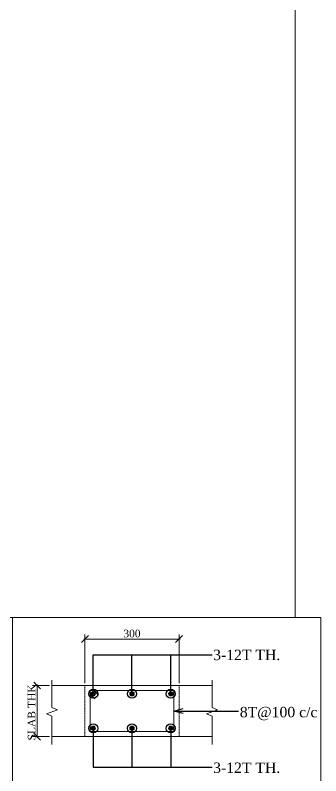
# Model space of a CAD drawing. Header units: millimetres. Extents: x 9781889 to 10654170, y -7852491 to -7608561.
# Drawn here: x 9894432 to 9901050, y -7822902 to -7806415 of the extents above; entities that cross this region are included whole.
import ezdxf

# ---------------------------------------------------------------- set-up
doc = ezdxf.new("R2010")
doc.units = ezdxf.units.MM
doc.header["$LTSCALE"] = 10
doc.header["$PDMODE"] = 3
doc.linetypes.add('HIDDEN', pattern=[0.375, 0.25, -0.125])
for name, color, linetype, lineweight in [('S-CUT OUT LINE', 9, 'Continuous', 0), ('S-DIM L.S.', 7, 'Continuous', 0), ('S-L.S.SECTION', 5, 'Continuous', 0), ('S-L.S.SLAB LINE', 252, 'HIDDEN', 0), ('S-SECTION MARK', 7, 'Continuous', 0), ('S-SHEET', 251, 'Continuous', 0), ('S-STEEL-1', 1, 'Continuous', 0), ('S-TEXT. L.S.', 7, 'Continuous', 0)]:
    doc.layers.add(name, color=color, linetype=linetype, lineweight=lineweight)
doc.styles.get("Standard").update_dxf_attribs({"font": 'arial.ttf'})
doc.styles.add('TEXT', font='times.ttf')
doc.dimstyles.new('SETU_1', dxfattribs={"dimtxt": 200, "dimasz": 150, "dimexe": 100, "dimexo": 50, "dimgap": 35, "dimtad": 1, "dimdec": 0, "dimzin": 0, "dimdsep": 46, "dimtxsty": 'Standard', "dimblk": 'OBLIQUE', "dimcen": 150, "dimdle": 25, "dimclrd": 256, "dimclre": 7, "dimclrt": 256, "dimadec": 0, "dimazin": 0, "dimtfac": 1, "dimtdec": 0, "dimtofl": 0, "dimtmove": 1, "dimatfit": 3, "dimfxl": 1, "dimtolj": 1, "dimtzin": 0, "dimlwd": -1, "dimlwe": 5, "dimarcsym": 1})
doc.dimstyles.get("Standard").update_dxf_attribs({"dimtxt": 0.18, "dimasz": 0.18, "dimexe": 0.18, "dimexo": 0.0625, "dimgap": 0.09, "dimtad": 0, "dimtih": 1, "dimtoh": 1, "dimdec": 4, "dimzin": 0, "dimdsep": 46, "dimtxsty": 'Standard', "dimcen": 0.09, "dimadec": 0, "dimazin": 0, "dimtfac": 1, "dimtdec": 4, "dimtofl": 0, "dimtmove": 0, "dimatfit": 3, "dimfxl": 1, "dimtolj": 1, "dimtzin": 0, "dimarcsym": 0})

# ---------------------------------------------------------------- blocks, each defined once
blk = doc.blocks.new('_Oblique')
at = {"color": 0, "linetype": 'ByBlock', "lineweight": -2}
blk.add_line((-0.5, -0.5), (0.5, 0.5), dxfattribs=at)
blk = doc.blocks.new('*D1287')
at = {"layer": 'Defpoints', "color": 0, "transparency": 16777216}
for p in [(9894908, -7820945), (9895227, -7820945), (9895227, -7822052)]:
    blk.add_point(p, dxfattribs=at)
at = {"layer": 'S-DIM L.S.', "color": 7, "lineweight": 5, "transparency": 16777216}
for p, q in [((9895177, -7820945), (9894808, -7820945)), ((9895177, -7822052), (9894808, -7822052))]:
    blk.add_line(p, q, dxfattribs=at)
at = {"layer": 'S-DIM L.S.', "color": 7, "transparency": 16777216}
blk.add_line((9894908, -7822077), (9894908, -7820920), dxfattribs=at)
at = {"layer": 'S-DIM L.S.', "color": 7, "transparency": 16777216, "xscale": 150, "yscale": 150, "zscale": 150}
for p, rotation in [((9894908, -7820945), 90), ((9894908, -7822052), 270)]:
    blk.add_blockref('_Oblique', p, dxfattribs=dict(at, rotation=rotation))
at = {"layer": 'S-DIM L.S.', "color": 7, "transparency": 16777216, "insert": (9894788, -7821498), "char_height": 200, "attachment_point": 5, "rotation": 90, "style": 'TEXT'}
blk.add_mtext('\\A1;{\\A1;\\H0.82645x;SLAB THK.}', dxfattribs=at)
blk = doc.blocks.new('*D1288')
at = {"layer": 'Defpoints', "color": 0, "transparency": 16777216}
for p in [(9897980, -7819939), (9895943, -7820945), (9897980, -7820945)]:
    blk.add_point(p, dxfattribs=at)
at = {"layer": 'S-DIM L.S.', "color": 7, "lineweight": 5, "transparency": 16777216}
for p, q in [((9895943, -7820895), (9895943, -7819839)), ((9897980, -7820895), (9897980, -7819839))]:
    blk.add_line(p, q, dxfattribs=at)
at = {"layer": 'S-DIM L.S.', "color": 7, "transparency": 16777216}
blk.add_line((9895918, -7819939), (9898005, -7819939), dxfattribs=at)
at = {"layer": 'S-DIM L.S.', "color": 7, "transparency": 16777216, "xscale": 150, "yscale": 150, "zscale": 150, "rotation": 180}
blk.add_blockref('_Oblique', (9895943, -7819939), dxfattribs=at)
at = {"layer": 'S-DIM L.S.', "color": 7, "transparency": 16777216, "xscale": 150, "yscale": 150, "zscale": 150}
blk.add_blockref('_Oblique', (9897980, -7819939), dxfattribs=at)
at = {"layer": 'S-DIM L.S.', "color": 7, "transparency": 16777216, "insert": (9896961, -7819819), "char_height": 200, "attachment_point": 5, "style": 'TEXT'}
blk.add_mtext('\\A1;{\\H0.82645x;300}', dxfattribs=at)

msp = doc.modelspace()

# ---------------------------------------------------------------- hatches: boundary and pattern name
at = {"layer": 'S-STEEL-1'}
h = msp.add_hatch(color=256, dxfattribs=at)
edge = h.paths.add_edge_path()
edge.add_arc((9896122.8, -7821124.7), 47.6, 0, 360)
h = msp.add_hatch(color=256, dxfattribs=at)
edge = h.paths.add_edge_path()
edge.add_arc((9896961.4, -7821124.7), 47.6, -180, 180, ccw=False)
h = msp.add_hatch(color=256, dxfattribs=at)
edge = h.paths.add_edge_path()
edge.add_arc((9897800, -7821124.7), 47.6, -180, 180, ccw=False)
h = msp.add_hatch(color=256, dxfattribs=at)
edge = h.paths.add_edge_path()
edge.add_arc((9896122.8, -7821872), 47.6, 0, 360, ccw=False)
h = msp.add_hatch(color=256, dxfattribs=at)
edge = h.paths.add_edge_path()
edge.add_arc((9896961.4, -7821872), 47.6, 180, 540)
h = msp.add_hatch(color=256, dxfattribs=at)
edge = h.paths.add_edge_path()
edge.add_arc((9897800, -7821872), 47.6, 180, 540)

# ---------------------------------------------------------------- linework, layer by layer
at = {"layer": 'S-CUT OUT LINE', "color": 5}
for points in [[(9895226.9, -7820827.3), (9895226.9, -7821423.3), (9895346, -7821472.1), (9895107.5, -7821556.6), (9895226.9, -7821609.5), (9895226.9, -7822224.9)], [(9898695.8, -7820827.3), (9898695.8, -7821423.3), (9898814.8, -7821472.1), (9898576.3, -7821556.6), (9898695.8, -7821609.5), (9898695.8, -7822224.9)]]:
    msp.add_lwpolyline(points, dxfattribs=at)
at = {"layer": 'S-L.S.SECTION'}
for p, q in [((9895226.9, -7820944.8), (9895942.9, -7820944.8)), ((9897979.9, -7820944.8), (9895942.9, -7820944.8)), ((9898695.8, -7820944.8), (9897979.9, -7820944.8)), ((9895226.9, -7822051.9), (9895942.9, -7822051.9)), ((9895942.9, -7822051.9), (9897979.9, -7822051.9)), ((9898695.8, -7822051.9), (9897979.9, -7822051.9))]:
    msp.add_line(p, q, dxfattribs=at)
at = {"layer": 'S-L.S.SLAB LINE', "linetype": 'HIDDEN', "ltscale": 0.4}
for p, q in [((9895942.9, -7820944.8), (9895942.9, -7822051.9)), ((9897979.9, -7820944.8), (9897979.9, -7822051.9))]:
    msp.add_line(p, q, dxfattribs=at)
at = {"layer": 'S-SHEET'}
msp.add_lwpolyline([(9783189.2, -7730083.6), (9900496, -7730083.6), (9900496, -7819468.5), (9783189.2, -7819468.5)], close=True, dxfattribs=at)
at = {"layer": 'S-SHEET', "color": 8}
msp.add_lwpolyline([(9894374.7, -7819468.5), (9901050.5, -7819468.5), (9901050.5, -7824251.1), (9894374.7, -7824251.1)], close=True, dxfattribs=at)
at = {"layer": 'S-STEEL-1'}
for p, q in [((9896053.6, -7821137), (9896153.3, -7821236.8)), ((9896139.8, -7821055.5), (9896239.6, -7821155.3))]:
    msp.add_line(p, q, dxfattribs=at)
msp.add_lwpolyline([(9896053.6, -7821055.5), (9897869.2, -7821055.5), (9897869.2, -7821941.2), (9896053.6, -7821941.2)], close=True, dxfattribs=at)
for centre in [(9896122.8, -7821124.7), (9896961.4, -7821124.7), (9897800, -7821124.7), (9896122.8, -7821872), (9896961.4, -7821872), (9897800, -7821872)]:
    msp.add_circle(centre, 47.6, dxfattribs=at)

# ---------------------------------------------------------------- texts
at = {"layer": 'S-TEXT. L.S.', "style": 'TEXT'}
for s, p in [('3-12T TH.', (9898719.5, -7820394.5)), ('8T@100 c/c', (9899296.4, -7821633.9)), ('3-12T TH.', (9898719.5, -7822840.1))]:
    msp.add_text(s, height=225, dxfattribs=at).set_placement(p)

# ---------------------------------------------------------------- dimensions: what is measured, and where the dimension line sits
at = {"layer": 'S-DIM L.S.', "color": 7}
dim = msp.add_linear_dim(base=(9897979.9, -7819938.5), p1=(9895942.9, -7820944.8), p2=(9897979.9, -7820944.8), text='{\\H0.82645x;300}', dimstyle='SETU_1', override={"dimtxsty": 'TEXT', "dimclrd": 7, "dimclre": 7, "dimclrt": 7}, dxfattribs=at)
dim.commit()
dim.dimension.update_dxf_attribs({"geometry": '*D1288', "text_midpoint": (9896961.4, -7819938.5), "dimtype": 160})
dim = msp.add_linear_dim(base=(9894907.7, -7820944.8), p1=(9895226.9, -7822051.9), p2=(9895226.9, -7820944.8), angle=90, text='{\\A1;\\H0.82645x;SLAB THK.}', dimstyle='SETU_1', override={"dimtxsty": 'TEXT', "dimclrd": 7, "dimclre": 7, "dimclrt": 7}, dxfattribs=at)
dim.commit()
dim.dimension.update_dxf_attribs({"geometry": '*D1287', "text_midpoint": (9894907.7, -7821498.3), "dimtype": 160})

# ---------------------------------------------------------------- leaders
at = {"layer": 'S-SECTION MARK'}
for points, override in [([(9896122.8, -7821124.7), (9896122.8, -7820281.9), (9898695.6, -7820281.9)], {"dimasz": 195, "dimclrd": 256, "dimldrblk": 'Origin', "dimfxl": 0.5}), ([(9896961.4, -7821124.7), (9896961.4, -7820281.9)], {"dimasz": 195, "dimclrd": 256, "dimldrblk": 'Origin', "dimfxl": 0.5}), ([(9897800, -7821124.7), (9897800, -7820281.9), (9898695.6, -7820281.9)], {"dimasz": 195, "dimclrd": 256, "dimldrblk": 'Origin', "dimfxl": 0.5}), ([(9897869.2, -7821498.3), (9899269.6, -7821498.3)], {"dimasz": 200, "dimclrd": 256, "dimldrblk": 'Open30', "dimfxl": 0.5}), ([(9896122.8, -7821872), (9896122.8, -7822714.8), (9898695.6, -7822714.8)], {"dimasz": 195, "dimclrd": 256, "dimldrblk": 'Origin', "dimfxl": 0.5}), ([(9896961.4, -7821872), (9896961.4, -7822714.8)], {"dimasz": 195, "dimclrd": 256, "dimldrblk": 'Origin', "dimfxl": 0.5}), ([(9897800, -7821872), (9897800, -7822714.8), (9898695.6, -7822714.8)], {"dimasz": 195, "dimclrd": 256, "dimldrblk": 'Origin', "dimfxl": 0.5})]:
    msp.add_leader(points, dimstyle='Standard', override=override, dxfattribs=at)

doc.saveas('drawing.dxf')
